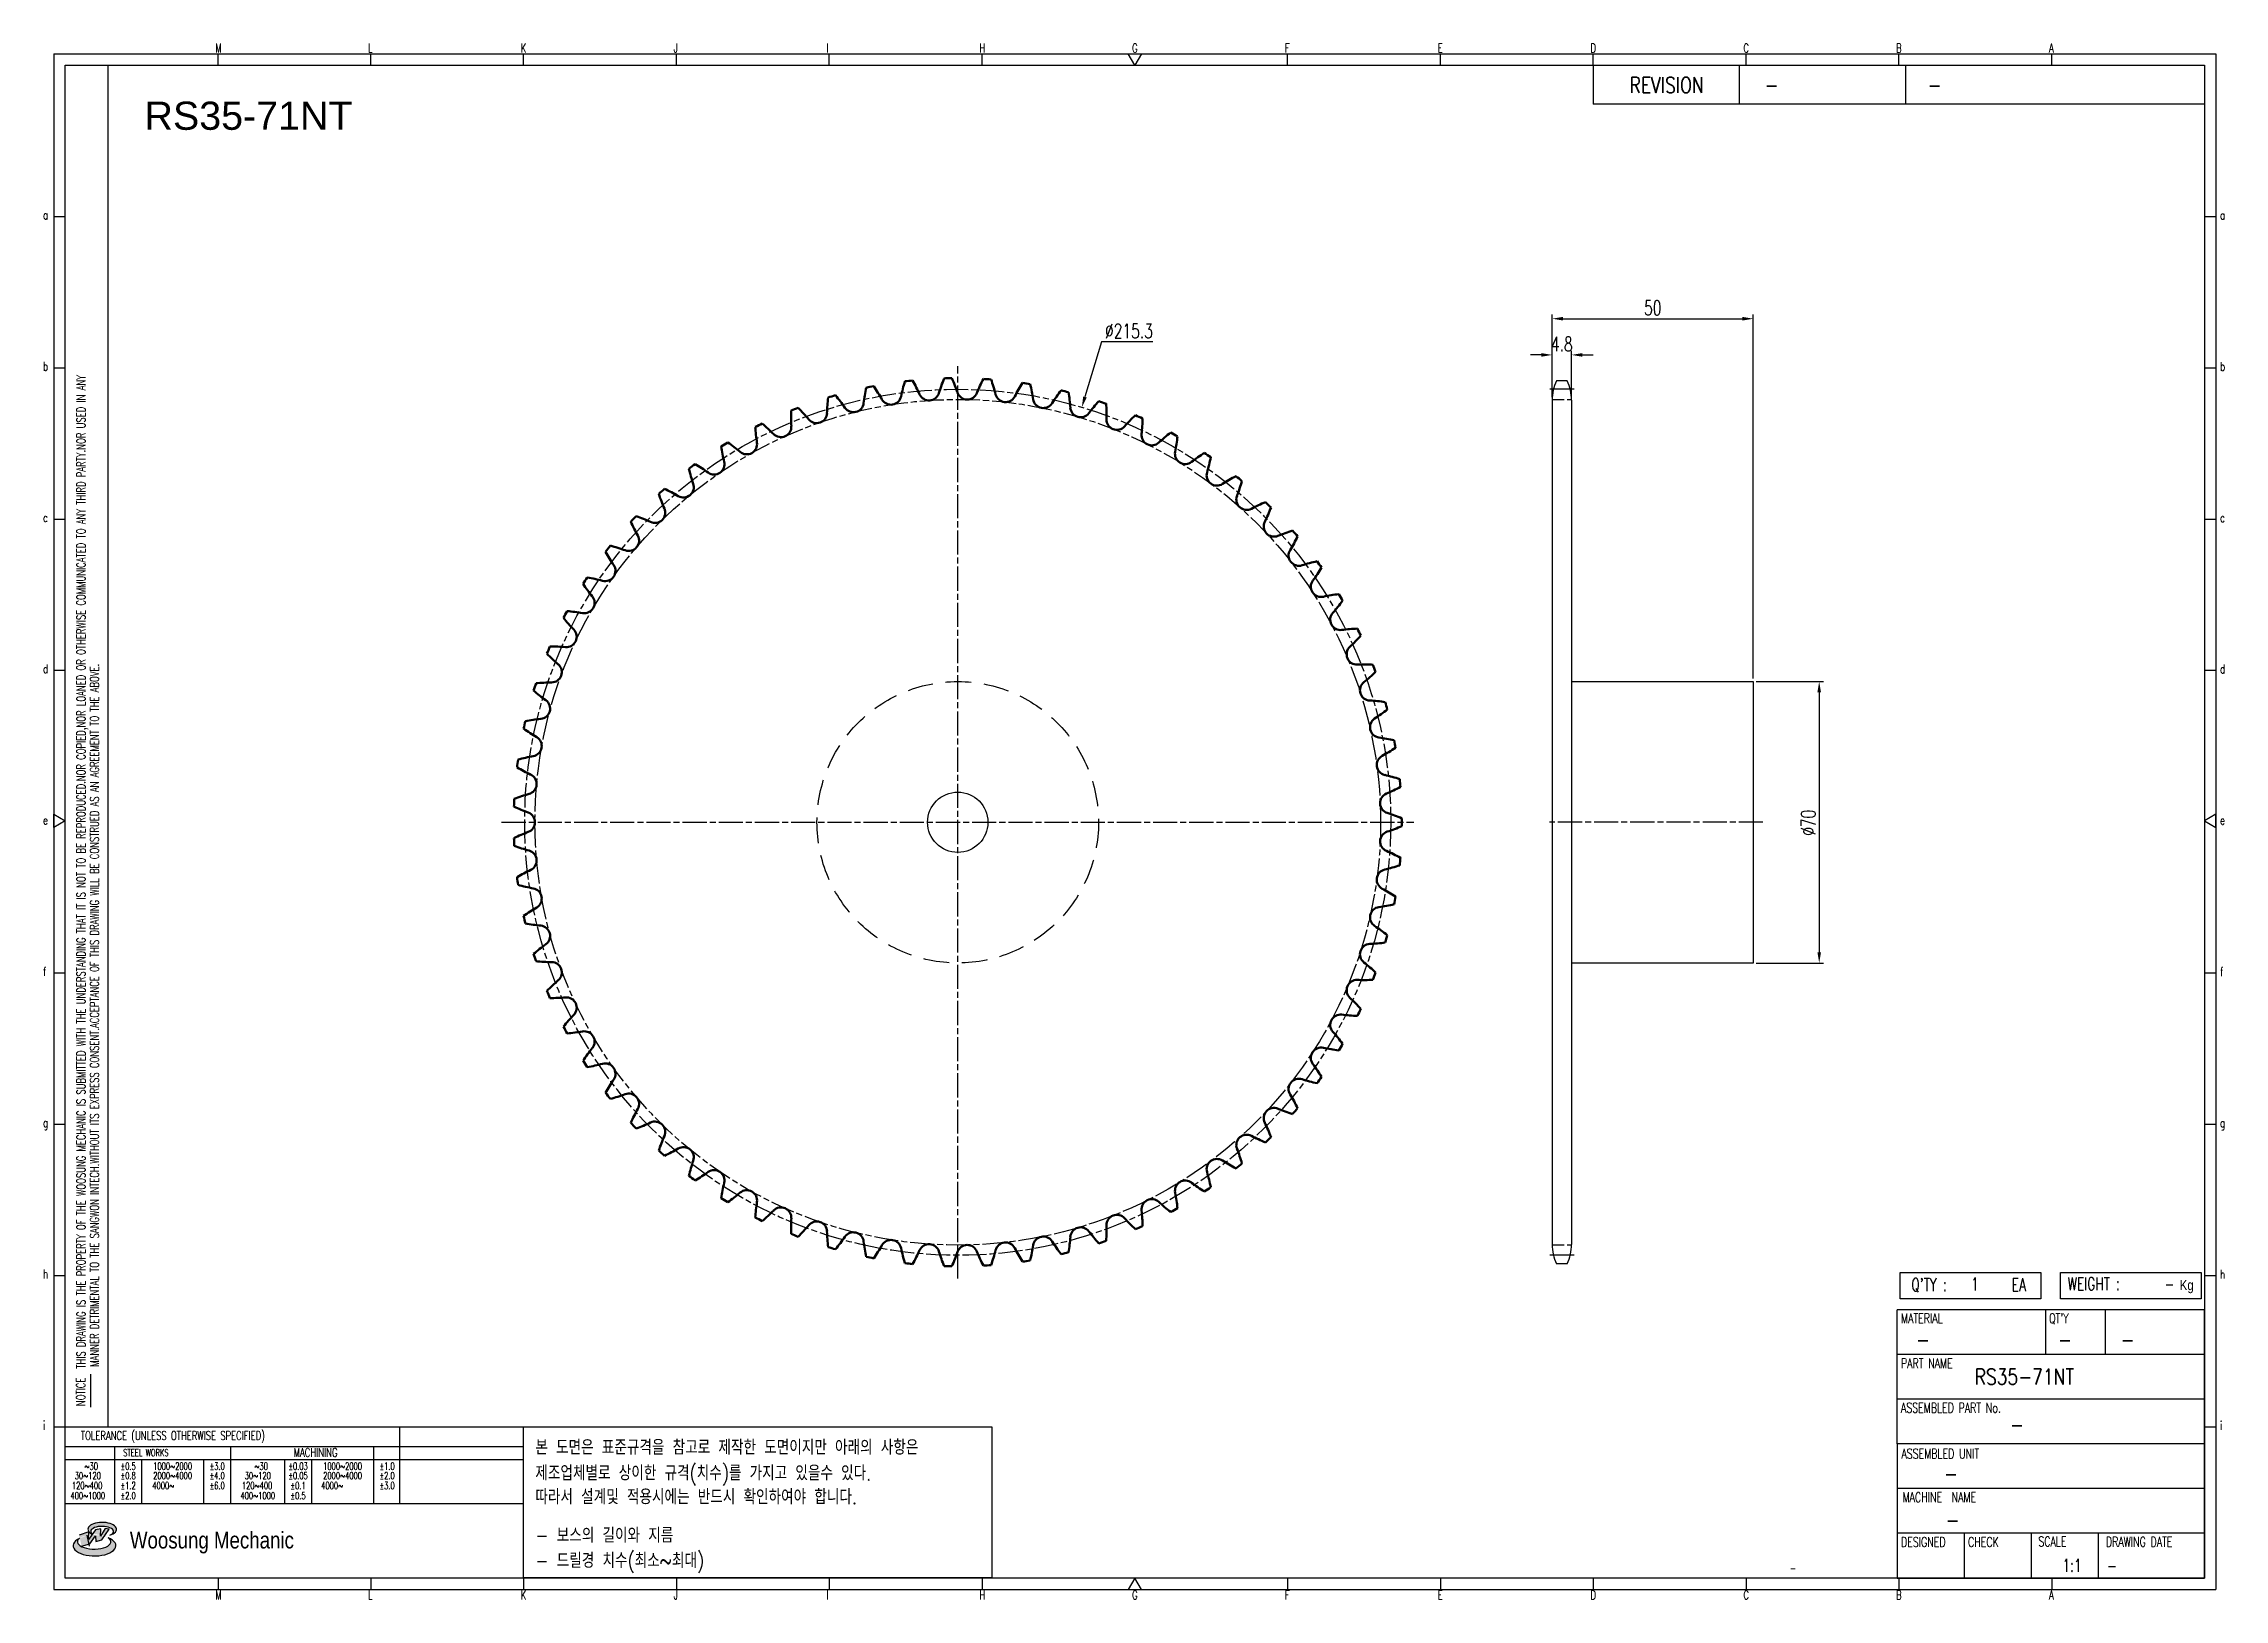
# Model space of a CAD drawing. Header units: millimetres. Extents: x -44813 to -44270, y 1095 to 1482.
import ezdxf
from ezdxf.enums import TextEntityAlignment as Align

# ---------------------------------------------------------------- set-up
doc = ezdxf.new("R2010")
doc.units = ezdxf.units.MM
for name, pattern in [('AM_ISO02W050', [7.5, 6, -1.5]), ('AM_ISO02W050x2', [3.75, 3, -0.75]), ('AM_ISO08W050', [18, 12, -1.5, 3, -1.5]), ('AM_ISO08W050x2', [9, 6, -0.75, 1.5, -0.75]), ('HIDDEN', [9.525, 6.35, -3.175])]:
    doc.linetypes.add(name, pattern=pattern)
for name, color, linetype, lineweight in [('AM_0N', 7, 'Continuous', 50), ('AM_3N', 6, 'AM_ISO02W050', 25), ('AM_7', 4, 'AM_ISO08W050', 25), ('AM_7N', 4, 'AM_ISO08W050', 25)]:
    doc.layers.add(name, color=color, linetype=linetype, lineweight=lineweight)
for name, color, linetype in [('HL', 2, 'HIDDEN'), ('S-DIM', 7, 'Continuous'), ('TITLE', 7, 'Continuous'), ('도면레이아웃', 7, 'Continuous')]:
    doc.layers.add(name, color=color, linetype=linetype)
doc.styles.add('HAN', font='ROMANS.shx', dxfattribs={"width": 0.7, "bigfont": 'whgtxt.shx'})
doc.styles.add('HKD_ST2', font='romans.shx', dxfattribs={"width": 0.7, "height": 4, "bigfont": '@extfont2.shx'})
doc.styles.add('HSG', font='SIMPLEX.shx', dxfattribs={"width": 0.7, "bigfont": 'HSG.shx'})
doc.styles.add('ROMANS', font='romans.shx', dxfattribs={"width": 0.7, "bigfont": 'whgtxt.shx'})
doc.styles.add('SLDTEXTSTYLE4', font='arial.ttf', dxfattribs={"width": 0.8})
doc.styles.get("Standard").update_dxf_attribs({"font": 'arial.ttf'})
doc.dimstyles.new('APP6', dxfattribs={"dimscale": 1.5, "dimtxt": 2.4, "dimasz": 1.8, "dimexe": 0.7, "dimexo": 0.5, "dimgap": 0.6, "dimtad": 1, "dimtoh": 1, "dimdec": 1, "dimrnd": 0.01, "dimzin": 9, "dimdsep": 46, "dimtxsty": 'HSG', "dimcen": 0, "dimclrd": 1, "dimclre": 1, "dimclrt": 256, "dimazin": 2, "dimtp": 1, "dimtm": 1, "dimtfac": 0.5, "dimtdec": 1, "dimtofl": 0, "dimtmove": 0, "dimatfit": 3, "dimfxl": 0, "dimtvp": 1, "dimtolj": 2, "dimlwd": -1, "dimlwe": -1, "dimarcsym": 0})

# ---------------------------------------------------------------- blocks, each defined once
blk = doc.blocks.new('SUYWSHJH')
at = {"layer": '도면레이아웃'}
h = blk.add_hatch(color=10, dxfattribs=at)
h.paths.add_polyline_path([(1.544, 35.177), (1.554, 34.966), (1.779, 35.034), (2.054, 35.422), (1.908, 35.446), (1.728, 35.167), (1.741, 35.439), (1.547, 35.405), (1.292, 35.041), (1.295, 35.33), (0.943, 35.208), (1.03, 34.8), (1.336, 34.885)])
edge = h.paths.add_edge_path()
edge.add_ellipse((1.795, 35.421), major_axis=(-0.53, 0), ratio=0.487785, start_angle=122.36065, end_angle=403.39574)
edge.add_line((1.411, 35.244), (1.419, 35.261))
edge.add_ellipse((1.798, 35.344), major_axis=(-0.423, 0), ratio=0.444396, start_angle=131.58977, end_angle=386.19408, ccw=False)
edge = h.paths.add_edge_path()
edge.add_ellipse((1.512, 34.815), major_axis=(-0.793, 0), ratio=0.480113, start_angle=314.67633, end_angle=590.85213)
edge.add_ellipse((1.501, 34.958), major_axis=(-0.62, 0), ratio=0.43311, start_angle=331.7024, end_angle=574.42495, ccw=False)
for p, q in [((0, 90.118), (80.15, 90.118)), ((0, 90.118), (0, 33.191)), ((6.089, 89.693), (6.089, 90.118)), ((11.753, 89.693), (11.753, 90.118)), ((17.418, 89.693), (17.418, 90.118)), ((23.082, 89.693), (23.082, 90.118)), ((28.746, 89.693), (28.746, 90.118)), ((34.411, 89.693), (34.411, 90.118)), ((45.739, 89.693), (45.739, 90.118)), ((51.404, 89.693), (51.404, 90.118)), ((57.068, 89.693), (57.068, 90.118)), ((62.732, 89.693), (62.732, 90.118)), ((68.397, 89.693), (68.397, 90.118)), ((74.061, 89.693), (74.061, 90.118)), ((80.15, 90.118), (80.15, 33.191)), ((0, 84.085), (0.425, 84.085)), ((79.725, 84.085), (80.15, 84.085)), ((0, 78.478), (0.425, 78.478)), ((79.725, 78.478), (80.15, 78.478)), ((0, 72.87), (0.425, 72.87)), ((79.725, 72.87), (80.15, 72.87)), ((0, 67.262), (0.425, 67.262)), ((79.725, 67.262), (80.15, 67.262)), ((0, 56.047), (0.425, 56.047)), ((79.725, 56.047), (80.15, 56.047)), ((0, 50.439), (0.425, 50.439)), ((79.725, 50.439), (80.15, 50.439)), ((0, 44.832), (0.425, 44.832)), ((79.725, 44.832), (80.15, 44.832)), ((1.377, 39.947), (1.377, 41.174)), ((0, 39.224), (0.425, 39.224)), ((79.725, 39.224), (80.15, 39.224)), ((0, 33.191), (80.15, 33.191)), ((6.089, 33.616), (6.089, 33.191)), ((11.753, 33.616), (11.753, 33.191)), ((17.418, 33.616), (17.418, 33.191)), ((23.082, 33.616), (23.082, 33.191)), ((28.746, 33.616), (28.746, 33.191)), ((34.411, 33.616), (34.411, 33.191)), ((45.739, 33.616), (45.739, 33.191)), ((51.404, 33.616), (51.404, 33.191)), ((57.068, 33.616), (57.068, 33.191)), ((62.732, 33.616), (62.732, 33.191)), ((68.397, 33.616), (68.397, 33.191)), ((74.061, 33.616), (74.061, 33.191))]:
    blk.add_line(p, q)
at = {"color": 2}
for p, q in [((2.017, 39.224), (2.017, 89.693)), ((0.425, 39.224), (17.418, 39.224)), ((12.816, 39.224), (12.816, 36.382)), ((17.418, 33.616), (17.418, 39.224)), ((0.425, 38.487), (17.418, 38.487)), ((0.425, 38.012), (17.418, 38.012)), ((2.257, 38.487), (2.257, 36.382)), ((3.257, 38.012), (3.257, 36.382)), ((5.557, 38.012), (5.557, 36.382)), ((6.557, 38.5), (6.557, 36.382)), ((8.557, 38.012), (8.557, 36.382)), ((9.557, 38.026), (9.557, 36.382)), ((11.857, 38.487), (11.857, 36.382)), ((0.425, 36.382), (17.418, 36.382))]:
    blk.add_line(p, q, dxfattribs=at)
at = {"color": 6, "ltscale": 0.5}
for p, q in [((57.068, 89.693), (57.068, 88.246)), ((62.47, 89.693), (62.47, 88.246)), ((68.635, 89.693), (68.635, 88.246)), ((79.725, 88.246), (57.068, 88.246)), ((68.336, 38.59), (68.336, 43.563)), ((79.725, 43.563), (68.336, 43.563)), ((73.827, 43.563), (73.827, 41.905)), ((76.037, 43.563), (76.037, 41.905)), ((79.725, 38.59), (79.725, 43.563)), ((79.725, 41.905), (68.336, 41.905)), ((79.725, 40.248), (68.336, 40.248)), ((68.336, 38.59), (68.336, 33.616)), ((79.725, 38.59), (68.336, 38.59)), ((79.725, 33.616), (79.725, 38.59)), ((79.725, 36.932), (68.336, 36.932)), ((79.725, 35.274), (68.336, 35.274)), ((70.822, 33.616), (70.822, 35.274)), ((73.309, 33.616), (73.309, 35.274)), ((75.796, 33.616), (75.796, 35.274)), ((68.336, 33.616), (79.725, 33.616))]:
    blk.add_line(p, q, dxfattribs=at)
for points in [[(40.075, 89.693), (39.83, 90.118), (40.32, 90.118)], [(0.425, 89.693), (79.725, 89.693), (79.725, 33.616), (0.425, 33.616)], [(0.425, 61.679), (0, 61.433), (0, 61.924)], [(79.725, 61.679), (80.15, 61.433), (80.15, 61.924)], [(40.075, 33.616), (39.83, 33.191), (40.32, 33.191)]]:
    blk.add_lwpolyline(points, close=True)
at = {"layer": 'TITLE', "color": 20}
for p, q in [((68.449, 43.961), (68.449, 44.936)), ((68.449, 44.936), (73.654, 44.936)), ((73.654, 44.936), (73.654, 43.961)), ((74.39, 43.961), (74.39, 44.936)), ((74.39, 44.936), (79.595, 44.936)), ((79.595, 44.936), (79.595, 43.961)), ((73.654, 43.961), (68.449, 43.961)), ((79.595, 43.961), (74.39, 43.961))]:
    blk.add_line(p, q, dxfattribs=at)
at = {"layer": '도면레이아웃'}
for p, q in [((1.295, 35.33), (0.943, 35.208)), ((1.03, 34.8), (1.336, 34.885)), ((1.224, 35.208), (1.311, 34.8)), ((1.224, 35.208), (1.224, 35.208)), ((1.547, 35.405), (1.292, 35.041)), ((1.292, 35.041), (1.295, 35.33)), ((1.336, 34.885), (1.544, 35.177)), ((1.419, 35.261), (1.411, 35.244)), ((1.544, 35.177), (1.554, 34.966)), ((1.741, 35.439), (1.547, 35.405)), ((1.554, 34.966), (1.779, 35.034)), ((1.908, 35.446), (1.728, 35.167)), ((1.728, 35.167), (1.741, 35.439)), ((1.779, 35.034), (2.054, 35.422)), ((2.054, 35.422), (1.908, 35.446))]:
    blk.add_line(p, q, dxfattribs=at)
for centre, major_axis, ratio, start_param, end_param in [((1.795, 35.421), (-0.53, 0), 0.487785, 2.135596, 7.040584), ((1.512, 34.815), (-0.793, 0), 0.480113, 5.492138, 10.312315), ((1.501, 34.958), (-0.62, 0), 0.43311, 5.789299, 10.025607), ((1.798, 35.344), (-0.423, 0), 0.444396, 2.296675, 6.740358)]:
    blk.add_ellipse(centre, major_axis=major_axis, ratio=ratio, start_param=start_param, end_param=end_param, dxfattribs=at)
at = {"color": 4, "style": 'HKD_ST2', "width": 0.7}
for s, p in [('M', (5.988, 90.164)), ('L', (11.652, 90.164)), ('K', (17.316, 90.164)), ('J', (22.981, 90.164)), ('I', (28.645, 90.164)), ('H', (34.309, 90.164)), ('G', (39.974, 90.164)), ('F', (45.638, 90.164)), ('E', (51.302, 90.164)), ('D', (56.967, 90.164)), ('C', (62.631, 90.164)), ('B', (68.295, 90.164)), ('A', (73.96, 90.164)), ('a', (-0.395, 83.976)), ('a', (80.305, 83.97)), ('b', (-0.395, 78.368)), ('b', (80.305, 78.362)), ('c', (-0.395, 72.76)), ('c', (80.305, 72.754)), ('d', (-0.395, 67.153)), ('d', (80.305, 67.147)), ('e', (-0.395, 61.545)), ('e', (80.305, 61.539)), ('f', (-0.395, 55.937)), ('f', (80.305, 55.931)), ('g', (-0.395, 50.33)), ('g', (80.305, 50.324)), ('h', (-0.395, 44.722)), ('h', (80.305, 44.716)), ('i', (-0.395, 39.114)), ('i', (80.305, 39.108)), ('M', (5.988, 32.824)), ('L', (11.652, 32.824)), ('K', (17.316, 32.824)), ('J', (22.981, 32.824)), ('I', (28.645, 32.824)), ('H', (34.309, 32.824)), ('G', (39.974, 32.824)), ('F', (45.638, 32.824)), ('E', (51.302, 32.824)), ('D', (56.967, 32.824)), ('C', (62.631, 32.824)), ('B', (68.295, 32.824)), ('A', (73.96, 32.824))]:
    blk.add_text(s, height=0.326, dxfattribs=at).set_placement(p)
for s, height, style, width, p in [('REVISION', 0.5806, 'HAN', 0.8, (58.415, 88.664)), ('-', 0.581, 'HAN', 0.8, (63.426, 88.664)), ('-', 0.581, 'HAN', 0.8, (69.468, 88.664)), ("Q'TY : ", 0.4746, 'HKD_ST2', 0.7, (68.857, 44.253)), ('1', 0.475, 'HKD_ST2', 0.7, (71.071, 44.275)), ('EA', 0.4746, 'HKD_ST2', 0.7, (72.578, 44.253)), ('WEIGHT : ', 0.4746, 'HKD_ST2', 0.7, (74.65, 44.286)), ('-', 0.581, 'HAN', 0.8, (69.029, 42.157)), ('-', 0.581, 'HAN', 0.8, (74.289, 42.157)), ('-', 0.581, 'HAN', 0.8, (76.623, 42.157)), ('-', 0.581, 'HAN', 0.8, (72.515, 39.013)), ('-', 0.581, 'HAN', 0.8, (70.067, 37.189)), ('-', 0.581, 'HAN', 0.8, (70.126, 35.48)), ('1:1', 0.4746, 'HKD_ST2', 0.7, (74.458, 33.848)), ('-', 0.475, 'HKD_ST2', 0.7, (76.112, 33.837))]:
    blk.add_text(s, height=height, dxfattribs=dict(style=style, width=width)).set_placement(p)
at = {"color": 1, "style": 'HKD_ST2', "width": 0.7}
for s, p in [(' THIS DRAWING IS THE PROPERTY OF THE WOOSUNG MECHANIC IS SUBMITTED WITH THE UNDERSTANDING THAT IT IS NOT TO BE REPRODUCED.NOR COPIED,NOR LOANED OR OTHERWISE COMMUNICATED TO ANY THIRD PARTY.NOR USED IN ANY', (1.173, 41.217)), ('MANNER DETRIMENTAL TO THE SANGWON INTECH.WITHOUT ITS EXPRESS CONSENT.ACCEPTANCE OF THIS DRAWING WILL BE CONSTRUED AS AN AGREEMENT TO THE ABOVE.', (1.672, 41.447))]:
    blk.add_text(s, height=0.326266, rotation=90, dxfattribs=at).set_placement(p)
at = {"style": 'HKD_ST2', "width": 0.7}
blk.add_text('-', height=0.475, dxfattribs=at).set_placement((78.613, 44.286), align=Align.RIGHT)
at = {"color": 4, "style": 'HKD_ST2', "width": 0.7}
for s, height, p in [('MATERIAL', 0.3651, (68.474, 43.425)), ("QT'Y", 0.3651, (73.965, 43.425)), ('PART NAME', 0.3651, (68.474, 41.756)), ('ASSEMBLED PART No.', 0.36511, (68.474, 40.109)), ('ASSEMBLED UNIT', 0.36511, (68.49, 38.408)), ('MACHINE  NAME', 0.36511, (68.532, 36.794)), ('DESIGNED', 0.3651, (68.474, 35.136)), ('CHECK', 0.3651, (70.961, 35.136)), ('SCALE', 0.3651, (73.566, 35.153)), ('DRAWING DATE', 0.36511, (76.071, 35.141))]:
    blk.add_text(s, height=height, dxfattribs=at).set_placement(p, align=Align.TOP_LEFT)
at = {"style": 'HKD_ST2', "width": 0.7}
blk.add_text('NOTICE', height=0.3263, rotation=90, dxfattribs=at).set_placement((1.163, 39.988))
for s, height, style, width, p in [('TOLERANCE (UNLESS OTHERWISE SPECIFIED)', 0.32627, 'HKD_ST2', 0.7, (4.417, 38.896)), ('-', 0.326, 'ROMANS', 0.65, (64.469, 33.975))]:
    blk.add_text(s, height=height, dxfattribs=dict(style=style, width=width)).set_placement(p, align=Align.MIDDLE_CENTER)
at = {"color": 4, "style": 'HKD_ST2', "width": 0.7}
for s, height, p in [('STEEL WORKS', 0.26101, (3.416, 38.268)), ('MACHINING', 0.3263, (9.707, 38.27)), ('%%P0.5', 0.261, (2.757, 37.762)), ('%%P0.8', 0.261, (2.757, 37.411)), ('%%P3.0', 0.261, (6.057, 37.762)), ('%%P4.0', 0.261, (6.057, 37.411)), ('%%P0.03', 0.261, (9.057, 37.762)), ('%%P0.05', 0.261, (9.057, 37.411)), ('%%P1.0', 0.261, (12.357, 37.762)), ('%%P2.0', 0.261, (12.357, 37.411)), ('%%P1.2', 0.261, (2.757, 37.045)), ('%%P2.0', 0.261, (2.757, 36.67)), ('%%P6.0', 0.261, (6.057, 37.045)), ('%%P0.1', 0.261, (9.057, 37.045)), ('%%P0.5', 0.261, (9.057, 36.67)), ('%%P3.0', 0.261, (12.357, 37.045))]:
    blk.add_text(s, height=height, dxfattribs=at).set_placement(p, align=Align.MIDDLE)
for s, height, p in [('30%%126120', 0.261, (1.263, 37.411)), ('%%12630', 0.261, (1.389, 37.762)), ('2000%%1264000', 0.26101, (4.407, 37.411)), ('1000%%1262000', 0.26101, (4.407, 37.762)), ('30%%126120', 0.261, (7.563, 37.411)), ('%%12630', 0.261, (7.689, 37.762)), ('2000%%1264000', 0.26101, (10.707, 37.411)), ('1000%%1262000', 0.26101, (10.707, 37.762)), ('400%%1261000', 0.26101, (1.263, 36.67)), ('120%%126400', 0.26101, (1.237, 37.045)), ('4000%%126', 0.261, (4.061, 37.045)), ('400%%1261000', 0.26101, (7.563, 36.67)), ('120%%126400', 0.26101, (7.537, 37.045)), ('4000%%126', 0.261, (10.321, 37.045))]:
    blk.add_text(s, height=height, dxfattribs=at).set_placement(p, align=Align.MIDDLE_CENTER)
at = {"color": 1, "style": 'SLDTEXTSTYLE4', "width": 0.8}
blk.add_text('Woosung Mechanic', height=0.61957, dxfattribs=at).set_placement((2.822, 34.711))
at = {"layer": 'TITLE', "width": 0.8}
blk.add_text('Kg', height=0.3789, dxfattribs=at).set_placement((78.807, 44.286))
blk = doc.blocks.new('*D853')
at = {"layer": 'Defpoints', "color": 0, "transparency": 16777216}
for p in [(-44432.64, 1404.51), (-44437.44, 1393.25), (-44432.64, 1393.25)]:
    blk.add_point(p, dxfattribs=at)
at = {"layer": 'S-DIM', "color": 1, "transparency": 16777216}
for p, q in [((-44440.14, 1404.51), (-44442.84, 1404.51)), ((-44437.44, 1394), (-44437.44, 1405.56)), ((-44432.64, 1394), (-44432.64, 1405.56)), ((-44429.94, 1404.51), (-44427.24, 1404.51))]:
    blk.add_line(p, q, dxfattribs=at)
for points in [[(-44440.14, 1404.96), (-44440.14, 1404.06), (-44437.44, 1404.51)], [(-44429.94, 1404.96), (-44429.94, 1404.06), (-44432.64, 1404.51)]]:
    blk.add_solid(points, dxfattribs=at)
at = {"layer": 'S-DIM', "transparency": 16777216, "insert": (-44435.04, 1407.21), "char_height": 3.6, "attachment_point": 5, "style": 'HSG'}
blk.add_mtext('\\A2;4.8', dxfattribs=at)
blk = doc.blocks.new('*D854')
at = {"layer": 'Defpoints', "color": 0, "transparency": 16777216}
for p in [(-44387.44, 1413.51), (-44437.44, 1393.25), (-44387.44, 1323.31)]:
    blk.add_point(p, dxfattribs=at)
at = {"layer": 'S-DIM', "color": 1, "transparency": 16777216}
for p, q in [((-44437.44, 1394), (-44437.44, 1414.56)), ((-44434.74, 1413.51), (-44390.14, 1413.51)), ((-44387.44, 1324.06), (-44387.44, 1414.56))]:
    blk.add_line(p, q, dxfattribs=at)
for points in [[(-44434.74, 1413.96), (-44434.74, 1413.06), (-44437.44, 1413.51)], [(-44390.14, 1413.96), (-44390.14, 1413.06), (-44387.44, 1413.51)]]:
    blk.add_solid(points, dxfattribs=at)
at = {"layer": 'S-DIM', "transparency": 16777216, "insert": (-44412.44, 1416.21), "char_height": 3.6, "attachment_point": 5, "style": 'HSG'}
blk.add_mtext('\\A2;50', dxfattribs=at)
blk = doc.blocks.new('*D855')
at = {"layer": 'Defpoints', "color": 0, "transparency": 16777216}
for p in [(-44387.44, 1323.31), (-44387.44, 1253.31), (-44371.04, 1253.31)]:
    blk.add_point(p, dxfattribs=at)
at = {"layer": 'S-DIM', "color": 1, "transparency": 16777216}
for p, q in [((-44386.69, 1323.31), (-44369.99, 1323.31)), ((-44371.04, 1320.61), (-44371.04, 1256.01)), ((-44386.69, 1253.31), (-44369.99, 1253.31))]:
    blk.add_line(p, q, dxfattribs=at)
for points in [[(-44371.49, 1320.61), (-44370.59, 1320.61), (-44371.04, 1323.31)], [(-44371.49, 1256.01), (-44370.59, 1256.01), (-44371.04, 1253.31)]]:
    blk.add_solid(points, dxfattribs=at)
at = {"layer": 'S-DIM', "transparency": 16777216, "insert": (-44373.74, 1288.19), "char_height": 3.6, "attachment_point": 5, "rotation": 90, "style": 'HSG'}
blk.add_mtext('\\A2;%%c70', dxfattribs=at)
blk = doc.blocks.new('*D856')
at = {"layer": 'Defpoints', "color": 0, "transparency": 16777216}
for p in [(-44554.39, 1391.46), (-44616.09, 1185.15)]:
    blk.add_point(p, dxfattribs=at)
at = {"layer": 'S-DIM', "color": 1, "transparency": 16777216}
for p, q in [((-44549.51, 1407.76), (-44553.62, 1394.05)), ((-44536.73, 1407.76), (-44549.51, 1407.76))]:
    blk.add_line(p, q, dxfattribs=at)
blk.add_solid([(-44554.05, 1394.18), (-44553.18, 1393.92), (-44554.39, 1391.46)], dxfattribs=at)
at = {"layer": 'S-DIM', "transparency": 16777216, "insert": (-44542.67, 1410.46), "char_height": 3.6, "attachment_point": 5, "style": 'HSG'}
blk.add_mtext('\\A2;∅215.3', dxfattribs=at)

msp = doc.modelspace()

# ---------------------------------------------------------------- linework, layer by layer
for p, q in [((-44433.71, 1398.05), (-44436.37, 1398.05)), ((-44437.44, 1393.25), (-44437.44, 1183.36)), ((-44432.64, 1393.25), (-44432.64, 1183.36)), ((-44433.71, 1178.56), (-44436.37, 1178.56))]:
    msp.add_line(p, q)
msp.add_lwpolyline([(-44432.64, 1323.31), (-44387.44, 1323.31), (-44387.44, 1253.31), (-44432.64, 1253.31)])
at = {"color": 4}
msp.add_lwpolyline([(-44693.19, 1138.02), (-44576.74, 1138.02), (-44576.74, 1100.41), (-44693.19, 1100.41)], close=True, dxfattribs=at)
msp.add_circle((-44585.24, 1288.31), 7.5)
for centre, start, end in [((-44426.14, 1393.25), 154.8633, 180), ((-44443.94, 1393.25), 0, 25.1367), ((-44426.14, 1183.36), 180, 205.1367), ((-44443.94, 1183.36), 334.8633, 0)]:
    msp.add_arc(centre, 11.3, start, end)
at = {"layer": 'AM_0N'}
for centre, radius, start, end in [((-44573.28, 1388.79), 44.5, 173.3931, 178.3803), ((-44585.24, 1288.31), 110.42, 105.9791, 106.9787), ((-44649.94, 1366.12), 44.5, 34.5775, 39.5647), ((-44564.44, 1387.34), 44.5, 168.3226, 173.3099), ((-44585.24, 1288.31), 110.42, 100.9086, 101.9083), ((-44642.81, 1371.53), 44.5, 29.507, 34.4943), ((-44601.85, 1394.71), 2.57, 209.507, 348.2394), ((-44555.77, 1385.12), 44.5, 163.2522, 168.2394), ((-44585.24, 1288.31), 110.42, 95.8382, 96.8378), ((-44635.23, 1376.29), 44.5, 24.4366, 29.4238), ((-44592.38, 1395.76), 2.57, 204.4366, 343.169), ((-44547.33, 1382.14), 44.5, 158.1818, 163.169), ((-44585.24, 1288.31), 110.42, 90.7678, 91.7674), ((-44627.26, 1380.37), 44.5, 19.3662, 24.3534), ((-44582.86, 1395.97), 2.57, 199.3662, 338.0986), ((-44539.19, 1378.42), 44.5, 153.1114, 158.0986), ((-44585.24, 1288.31), 110.42, 85.6974, 86.697), ((-44618.96, 1383.72), 44.5, 14.2958, 19.283), ((-44573.35, 1395.34), 2.57, 194.2958, 333.0282), ((-44531.4, 1374), 44.5, 148.0409, 153.0282), ((-44585.24, 1288.31), 110.42, 80.627, 81.6266), ((-44610.39, 1386.33), 44.5, 9.2254, 14.2126), ((-44524.04, 1368.9), 44.5, 142.9705, 147.9577), ((-44585.24, 1288.31), 110.42, 75.5565, 76.5561), ((-44601.63, 1388.17), 44.5, 4.1549, 9.1422), ((-44582.2, 1389.46), 44.5, 178.4635, 183.4507), ((-44585.24, 1288.31), 110.42, 111.0495, 112.0491), ((-44656.56, 1360.09), 44.5, 39.6479, 44.6351), ((-44620.32, 1390.12), 2.57, 219.6479, 358.3803), ((-44611.19, 1392.83), 2.57, 214.5775, 353.3099), ((-44563.94, 1393.87), 2.57, 189.2254, 327.9577), ((-44554.69, 1391.58), 2.57, 184.1549, 322.8873), ((-44517.16, 1363.18), 44.5, 137.9001, 142.8873), ((-44585.24, 1288.31), 110.42, 70.4861, 71.4857), ((-44592.74, 1389.23), 44.5, 359.0845, 4.0717), ((-44545.68, 1388.47), 2.57, 179.0845, 317.8169), ((-44510.81, 1356.87), 44.5, 132.8297, 137.8169), ((-44585.24, 1288.31), 110.42, 65.4157, 66.4153), ((-44583.79, 1389.49), 44.5, 354.0141, 359.0013), ((-44585.24, 1288.31), 110.42, 121.1903, 122.1899), ((-44668.09, 1346.41), 44.5, 49.7887, 54.776), ((-44637.7, 1382.36), 2.57, 229.7887, 8.5211), ((-44585.24, 1288.31), 110.42, 116.1199, 117.1195), ((-44591.16, 1389.33), 44.5, 183.5339, 188.5211), ((-44662.63, 1353.51), 44.5, 44.7183, 49.7055), ((-44629.19, 1386.63), 2.57, 224.7183, 3.4507), ((-44536.98, 1384.59), 2.57, 174.0141, 312.7465), ((-44505.04, 1350.02), 44.5, 127.7593, 132.7465), ((-44585.24, 1288.31), 110.42, 60.3453, 61.3449), ((-44574.86, 1388.97), 44.5, 348.9437, 353.9309), ((-44585.24, 1288.31), 110.42, 126.2608, 127.2604), ((-44672.9, 1338.86), 44.5, 54.8592, 59.8464), ((-44645.81, 1377.35), 2.57, 234.8592, 13.5915), ((-44600.06, 1388.41), 44.5, 188.6043, 193.5915), ((-44528.66, 1379.94), 2.57, 168.9437, 307.6761), ((-44499.9, 1342.69), 44.5, 122.6888, 127.6761), ((-44585.24, 1288.31), 110.42, 55.2748, 56.2745), ((-44566, 1387.66), 44.5, 343.8732, 348.8605), ((-44653.44, 1371.65), 2.57, 239.9296, 18.662), ((-44608.85, 1386.71), 44.5, 193.6747, 198.662), ((-44520.79, 1374.59), 2.57, 163.8732, 302.6056), ((-44495.42, 1334.94), 44.5, 117.6184, 122.6056), ((-44585.24, 1288.31), 110.42, 50.2044, 51.204), ((-44557.3, 1385.57), 44.5, 338.8028, 343.79), ((-44585.24, 1288.31), 110.42, 131.3312, 132.3308), ((-44617.46, 1384.24), 44.5, 198.7452, 203.7324), ((-44677.03, 1330.92), 44.5, 59.9296, 64.9168), ((-44513.41, 1368.55), 2.57, 158.8028, 297.5352), ((-44491.65, 1326.82), 44.5, 112.548, 117.5352), ((-44548.81, 1382.72), 44.5, 333.7324, 338.7196), ((-44585.24, 1288.31), 110.42, 45.134, 46.1336), ((-44585.24, 1288.31), 110.42, 136.4016, 137.4012), ((-44625.81, 1381.02), 44.5, 203.8156, 208.8028), ((-44680.43, 1322.64), 44.5, 65, 69.9872), ((-44660.54, 1365.3), 2.57, 245, 23.7324), ((-44506.6, 1361.89), 2.57, 153.7324, 292.4648), ((-44585.24, 1288.31), 110.42, 141.472, 142.4716), ((-44683.09, 1314.09), 44.5, 70.0704, 75.0576), ((-44667.05, 1358.34), 2.57, 250.0704, 28.8028), ((-44488.62, 1318.39), 44.5, 107.4776, 112.4648), ((-44500.41, 1354.65), 2.57, 148.662, 287.3944), ((-44540.61, 1379.13), 44.5, 328.662, 333.6492), ((-44585.24, 1288.31), 110.42, 40.0636, 41.0632), ((-44672.92, 1350.83), 2.57, 255.1408, 33.8732), ((-44633.84, 1377.07), 44.5, 208.886, 213.8732), ((-44486.34, 1309.74), 44.5, 102.4071, 107.3944), ((-44532.75, 1374.83), 44.5, 323.5915, 328.5788), ((-44585.24, 1288.31), 110.42, 34.9931, 35.9928), ((-44585.24, 1288.31), 110.42, 146.5424, 147.5421), ((-44641.5, 1372.42), 44.5, 213.9564, 218.9437), ((-44684.99, 1305.34), 44.5, 75.1408, 80.1281), ((-44494.88, 1346.89), 2.57, 143.5915, 282.3239), ((-44484.83, 1300.91), 44.5, 97.3367, 102.3239), ((-44585.24, 1288.31), 110.42, 29.9227, 30.9223), ((-44585.24, 1288.31), 110.42, 151.6129, 152.6125), ((-44686.1, 1296.46), 44.5, 80.2113, 85.1985), ((-44678.1, 1342.84), 2.57, 260.2113, 38.9437), ((-44490.05, 1338.68), 2.57, 138.5211, 277.2535), ((-44525.31, 1369.85), 44.5, 318.5211, 323.5084), ((-44648.71, 1367.12), 44.5, 219.0269, 224.0141), ((-44682.56, 1334.42), 2.57, 265.2817, 44.0141), ((-44484.11, 1291.99), 44.5, 92.2663, 97.2535), ((-44518.34, 1364.24), 44.5, 313.4507, 318.4379), ((-44585.24, 1288.31), 110.42, 24.8523, 25.8519), ((-44585.24, 1288.31), 110.42, 156.6833, 157.6829), ((-44655.43, 1361.2), 44.5, 224.0973, 229.0845), ((-44686.43, 1287.51), 44.5, 85.2817, 90.2689), ((-44485.97, 1330.07), 2.57, 133.4507, 272.1831), ((-44685.96, 1278.57), 44.5, 90.3521, 95.3393), ((-44686.25, 1325.64), 2.57, 270.3521, 49.0845), ((-44484.18, 1283.04), 44.5, 87.1959, 92.1831), ((-44482.67, 1321.13), 2.57, 128.3803, 267.1127), ((-44511.89, 1358.03), 44.5, 308.3803, 313.3675), ((-44585.24, 1288.31), 110.42, 19.7819, 20.7815), ((-44585.24, 1288.31), 110.42, 161.7537, 162.7533), ((-44661.6, 1354.72), 44.5, 229.1677, 234.1549), ((-44689.16, 1316.56), 2.57, 275.4225, 54.1549), ((-44485.04, 1274.13), 44.5, 82.1255, 87.1127), ((-44585.24, 1288.31), 110.42, 14.7115, 15.7111), ((-44585.24, 1288.31), 110.42, 166.8241, 167.8238), ((-44684.71, 1269.71), 44.5, 95.4225, 100.4098), ((-44480.17, 1311.94), 2.57, 123.3099, 262.0423), ((-44506.02, 1351.27), 44.5, 303.3099, 308.2971), ((-44667.17, 1347.71), 44.5, 234.2381, 239.2254), ((-44691.25, 1307.27), 2.57, 280.493, 59.2254), ((-44486.69, 1265.33), 44.5, 77.055, 82.0423), ((-44585.24, 1288.31), 110.42, 9.641, 10.6407), ((-44585.24, 1288.31), 110.42, 171.8946, 172.8942), ((-44672.1, 1340.23), 44.5, 239.3085, 244.2958), ((-44682.68, 1260.99), 44.5, 100.493, 105.4802), ((-44478.49, 1302.56), 2.57, 118.2394, 256.9718), ((-44500.76, 1344.03), 44.5, 298.2394, 303.2267), ((-44692.51, 1297.83), 2.57, 285.5634, 64.2958), ((-44489.1, 1256.71), 44.5, 71.9846, 76.9718), ((-44496.17, 1336.34), 44.5, 293.169, 298.1562), ((-44585.24, 1288.31), 110.42, 4.5706, 5.5702), ((-44585.24, 1288.31), 110.42, 176.965, 177.9646), ((-44676.34, 1332.35), 44.5, 244.379, 249.3662), ((-44679.88, 1252.48), 44.5, 105.5634, 110.5506), ((-44692.93, 1288.31), 2.57, 290.6338, 69.3662), ((-44477.65, 1293.07), 2.57, 113.169, 251.9014), ((-44492.27, 1248.33), 44.5, 66.9142, 71.9014), ((-44676.34, 1244.26), 44.5, 110.6338, 115.621), ((-44477.65, 1283.54), 2.57, 108.0986, 246.831), ((-44492.27, 1328.28), 44.5, 288.0986, 293.0858), ((-44585.24, 1288.31), 110.42, 359.5002, 0.4998), ((-44585.24, 1288.31), 110.42, 182.0354, 183.035), ((-44679.88, 1324.13), 44.5, 249.4494, 254.4366), ((-44692.51, 1278.79), 2.57, 295.7042, 74.4366), ((-44496.17, 1240.27), 44.5, 61.8438, 66.831), ((-44672.1, 1236.38), 44.5, 115.7042, 120.6915), ((-44585.24, 1288.31), 110.42, 187.1058, 188.1054), ((-44478.49, 1274.05), 2.57, 103.0282, 241.7606), ((-44489.1, 1319.91), 44.5, 283.0282, 288.0154), ((-44585.24, 1288.31), 110.42, 354.4298, 355.4294), ((-44682.68, 1315.63), 44.5, 254.5198, 259.507), ((-44691.25, 1269.35), 2.57, 300.7746, 79.507), ((-44500.76, 1232.59), 44.5, 56.7733, 61.7606), ((-44585.24, 1288.31), 110.42, 349.3593, 350.359), ((-44667.17, 1228.91), 44.5, 120.7746, 125.7619), ((-44585.24, 1288.31), 110.42, 192.1762, 193.1759), ((-44480.17, 1264.68), 2.57, 97.9577, 236.6901), ((-44486.69, 1311.29), 44.5, 277.9577, 282.945), ((-44684.71, 1306.91), 44.5, 259.5902, 264.5775), ((-44689.16, 1260.05), 2.57, 305.8451, 84.5775), ((-44482.67, 1255.48), 2.57, 92.8873, 231.6197), ((-44485.04, 1302.49), 44.5, 272.8873, 277.8745), ((-44506.02, 1225.34), 44.5, 51.7029, 56.6901), ((-44585.24, 1288.31), 110.42, 344.2889, 345.2885), ((-44661.6, 1221.9), 44.5, 125.8451, 130.8323), ((-44585.24, 1288.31), 110.42, 197.2467, 198.2463), ((-44685.96, 1298.04), 44.5, 264.6607, 269.6479), ((-44686.25, 1250.98), 2.57, 310.9155, 89.6479), ((-44511.89, 1218.59), 44.5, 46.6325, 51.6197), ((-44655.43, 1215.41), 44.5, 130.9155, 135.9027), ((-44485.97, 1246.55), 2.57, 87.8169, 226.5493), ((-44484.18, 1293.58), 44.5, 267.8169, 272.8041), ((-44585.24, 1288.31), 110.42, 339.2185, 340.2181), ((-44585.24, 1288.31), 110.42, 202.3171, 203.3167), ((-44686.43, 1289.1), 44.5, 269.7311, 274.7183), ((-44682.56, 1242.2), 2.57, 315.9859, 94.7183), ((-44518.34, 1212.38), 44.5, 41.5621, 46.5493), ((-44585.24, 1288.31), 110.42, 334.1481, 335.1477), ((-44648.71, 1209.49), 44.5, 135.9859, 140.9731), ((-44585.24, 1288.31), 110.42, 207.3875, 208.3871), ((-44678.1, 1233.77), 2.57, 321.0563, 99.7887), ((-44490.05, 1237.94), 2.57, 82.7465, 221.4789), ((-44484.11, 1284.63), 44.5, 262.7465, 267.7337), ((-44686.1, 1280.16), 44.5, 274.8015, 279.7887), ((-44641.5, 1204.19), 44.5, 141.0563, 146.0436), ((-44494.88, 1229.72), 2.57, 77.6761, 216.4085), ((-44484.83, 1275.7), 44.5, 257.6761, 262.6633), ((-44525.31, 1206.76), 44.5, 36.4916, 41.4789), ((-44585.24, 1288.31), 110.42, 329.0777, 330.0773), ((-44585.24, 1288.31), 110.42, 212.4579, 213.4576), ((-44684.99, 1271.27), 44.5, 279.8719, 284.8592), ((-44672.92, 1225.78), 2.57, 326.1268, 104.8592), ((-44532.75, 1201.78), 44.5, 31.4212, 36.4085), ((-44633.84, 1199.55), 44.5, 146.1268, 151.114), ((-44585.24, 1288.31), 110.42, 217.5284, 218.528), ((-44683.09, 1262.52), 44.5, 284.9424, 289.9296), ((-44667.05, 1218.28), 2.57, 331.1972, 109.9296), ((-44500.41, 1221.96), 2.57, 72.6056, 211.338), ((-44540.61, 1197.48), 44.5, 26.3508, 31.338), ((-44486.34, 1266.88), 44.5, 252.6056, 257.5929), ((-44585.24, 1288.31), 110.42, 324.0072, 325.0069), ((-44625.81, 1195.6), 44.5, 151.1972, 156.1844), ((-44506.6, 1214.73), 2.57, 67.5352, 206.2676), ((-44488.62, 1258.22), 44.5, 247.5352, 252.5224), ((-44585.24, 1288.31), 110.42, 318.9368, 319.9364), ((-44585.24, 1288.31), 110.42, 222.5988, 223.5984), ((-44680.43, 1253.98), 44.5, 290.0128, 295), ((-44660.54, 1211.32), 2.57, 336.2676, 115), ((-44617.46, 1192.38), 44.5, 156.2676, 161.2548), ((-44513.41, 1208.06), 2.57, 62.4648, 201.1972), ((-44491.65, 1249.8), 44.5, 242.4648, 247.452), ((-44548.81, 1193.9), 44.5, 21.2804, 26.2676), ((-44585.24, 1288.31), 110.42, 313.8664, 314.866), ((-44585.24, 1288.31), 110.42, 227.6692, 228.6688), ((-44677.03, 1245.7), 44.5, 295.0832, 300.0704), ((-44653.44, 1204.97), 2.57, 341.338, 120.0704), ((-44608.85, 1189.9), 44.5, 161.338, 166.3253), ((-44520.79, 1202.03), 2.57, 57.3944, 196.1268), ((-44495.42, 1241.68), 44.5, 237.3944, 242.3816), ((-44557.3, 1191.05), 44.5, 16.21, 21.1972), ((-44585.24, 1288.31), 110.42, 232.7396, 233.7392), ((-44672.9, 1237.75), 44.5, 300.1536, 305.1408), ((-44645.81, 1199.26), 2.57, 346.4085, 125.1408), ((-44600.06, 1188.2), 44.5, 166.4085, 171.3957), ((-44528.66, 1196.67), 2.57, 52.3239, 191.0563), ((-44499.9, 1233.92), 44.5, 232.3239, 237.3112), ((-44566, 1188.96), 44.5, 11.1395, 16.1268), ((-44585.24, 1288.31), 110.42, 308.796, 309.7956), ((-44585.24, 1288.31), 110.42, 237.8101, 238.8097), ((-44668.09, 1230.2), 44.5, 305.224, 310.2113), ((-44637.7, 1194.26), 2.57, 351.4789, 130.2113), ((-44591.16, 1187.28), 44.5, 171.4789, 176.4661), ((-44536.98, 1192.03), 2.57, 47.2535, 185.9859), ((-44505.04, 1226.59), 44.5, 227.2535, 232.2407), ((-44574.86, 1187.65), 44.5, 6.0691, 11.0563), ((-44585.24, 1288.31), 110.42, 303.7255, 304.7252), ((-44585.24, 1288.31), 110.42, 242.8805, 243.8801), ((-44662.63, 1223.11), 44.5, 310.2945, 315.2817), ((-44629.19, 1189.99), 2.57, 356.5493, 135.2817), ((-44582.2, 1187.16), 44.5, 176.5493, 181.5365), ((-44656.56, 1216.52), 44.5, 315.3649, 320.3521), ((-44620.32, 1186.49), 2.57, 1.6197, 140.3521), ((-44554.69, 1185.04), 2.57, 37.1127, 175.8451), ((-44592.74, 1187.39), 44.5, 355.9283, 0.9155), ((-44545.68, 1188.14), 2.57, 42.1831, 180.9155), ((-44510.81, 1219.75), 44.5, 222.1831, 227.1703), ((-44585.24, 1288.31), 110.42, 293.5847, 294.5843), ((-44583.79, 1187.12), 44.5, 0.9987, 5.9859), ((-44585.24, 1288.31), 110.42, 298.6551, 299.6547), ((-44585.24, 1288.31), 110.42, 247.9509, 248.9505), ((-44573.28, 1187.82), 44.5, 181.6197, 186.6069), ((-44585.24, 1288.31), 110.42, 253.0213, 254.0209), ((-44649.94, 1210.5), 44.5, 320.4353, 325.4225), ((-44611.19, 1183.79), 2.57, 6.6901, 145.4225), ((-44564.44, 1189.27), 44.5, 186.6901, 191.6774), ((-44642.81, 1205.08), 44.5, 325.5057, 330.493), ((-44601.85, 1181.9), 2.57, 11.7606, 150.493), ((-44555.77, 1191.5), 44.5, 191.7606, 196.7478), ((-44592.38, 1180.85), 2.57, 16.831, 155.5634), ((-44582.86, 1180.64), 2.57, 21.9014, 160.6338), ((-44573.35, 1181.27), 2.57, 26.9718, 165.7042), ((-44531.4, 1202.62), 44.5, 206.9718, 211.9591), ((-44610.39, 1190.29), 44.5, 345.7874, 350.7746), ((-44563.94, 1182.74), 2.57, 32.0423, 170.7746), ((-44524.04, 1207.71), 44.5, 212.0423, 217.0295), ((-44601.63, 1188.45), 44.5, 350.8578, 355.8451), ((-44517.16, 1213.44), 44.5, 217.1127, 222.0999), ((-44585.24, 1288.31), 110.42, 288.5143, 289.5139), ((-44585.24, 1288.31), 110.42, 258.0917, 259.0914), ((-44585.24, 1288.31), 110.42, 263.1622, 264.1618), ((-44635.23, 1200.32), 44.5, 330.5762, 335.5634), ((-44547.33, 1194.48), 44.5, 196.831, 201.8182), ((-44585.24, 1288.31), 110.42, 268.2326, 269.2322), ((-44627.26, 1196.25), 44.5, 335.6466, 340.6338), ((-44539.19, 1198.2), 44.5, 201.9014, 206.8886), ((-44585.24, 1288.31), 110.42, 273.303, 274.3026), ((-44618.96, 1192.89), 44.5, 340.717, 345.7042), ((-44585.24, 1288.31), 110.42, 278.3734, 279.373), ((-44585.24, 1288.31), 110.42, 283.4439, 284.4435)]:
    msp.add_arc(centre, radius, start, end, dxfattribs=at)
at = {"layer": 'AM_3N', "linetype": 'AM_ISO02W050x2'}
for p, q in [((-44437.44, 1393.41), (-44432.65, 1393.41)), ((-44437.44, 1183.21), (-44432.65, 1183.21))]:
    msp.add_line(p, q, dxfattribs=at)
at = {"layer": 'AM_7', "linetype": 'AM_ISO08W050x2'}
for p, q in [((-44431.99, 1395.98), (-44438.1, 1395.98)), ((-44385.02, 1288.31), (-44438.1, 1288.31)), ((-44431.99, 1180.64), (-44438.1, 1180.64))]:
    msp.add_line(p, q, dxfattribs=at)
for radius in [107.67, 105.13]:
    msp.add_circle((-44585.24, 1288.31), radius, dxfattribs=at)
at = {"layer": 'AM_7N', "linetype": 'AM_ISO08W050x2'}
for p, q in [((-44585.24, 1174.89), (-44585.24, 1401.73)), ((-44698.66, 1288.31), (-44471.82, 1288.31))]:
    msp.add_line(p, q, dxfattribs=at)
at = {"layer": 'HL'}
msp.add_circle((-44585.24, 1288.31), 35, dxfattribs=at)

# ---------------------------------------------------------------- block references
at = {"xscale": 6.707841033851428, "yscale": 6.707841033851428, "zscale": 6.707841033851428}
msp.add_blockref('SUYWSHJH', (-44810.02, 874.91), dxfattribs=at)

# ---------------------------------------------------------------- texts
at = {"color": 2}
msp.add_text('RS35-71NT', height=7.009, dxfattribs=at).set_placement((-44787.44, 1460.48))
at = {"style": 'HAN', "width": 0.8}
msp.add_text('RS35-71NT', height=3.895, dxfattribs=at).set_placement((-44332.38, 1148.5))
at = {"color": 4, "style": 'HAN', "width": 0.8}
for s, p in [('본 도면은 표준규격을 참고로 제작한 도면이지만 아래의 사항은', (-44690.27, 1131.06)), ('제조업체별로 상이한 규격(치수)를 가지고 있을수 있다.', (-44690.27, 1124.67)), ('따라서 설계및 적용시에는 반드시 확인하여야 합니다.', (-44690.27, 1118.74)), ('- 보스의 길이와 지름', (-44690.27, 1109.19)), ('- 드릴경 치수(최소~최대)', (-44690.27, 1102.91))]:
    msp.add_text(s, height=3.685, dxfattribs=at).set_placement(p)

# ---------------------------------------------------------------- dimensions: what is measured, and where the dimension line sits
at = {"layer": 'S-DIM'}
dim = msp.add_linear_dim(base=(-44387.44, 1413.51), p1=(-44437.44, 1393.25), p2=(-44387.44, 1323.31), dimstyle='APP6', dxfattribs=at)
dim.commit()
dim.dimension.update_dxf_attribs({"geometry": '*D854', "text_midpoint": (-44412.44, 1416.21)})
dim = msp.add_diameter_dim_2p(p1=(-44616.09, 1185.15), p2=(-44554.39, 1391.46), dimstyle='APP6', dxfattribs=at)
dim.commit()
dim.dimension.update_dxf_attribs({"geometry": '*D856', "text_midpoint": (-44542.67, 1407.76), "dimtype": 163})
dim = msp.add_linear_dim(base=(-44432.64, 1404.51), p1=(-44437.44, 1393.25), p2=(-44432.64, 1393.25), dimstyle='APP6', dxfattribs=at)
dim.commit()
dim.dimension.update_dxf_attribs({"geometry": '*D853', "text_midpoint": (-44435.04, 1404.51), "dimtype": 160})
dim = msp.add_linear_dim(base=(-44371.04, 1253.31), p1=(-44387.44, 1323.31), p2=(-44387.44, 1253.31), angle=90, text='%%c<>', dimstyle='APP6', dxfattribs=at)
dim.commit()
dim.dimension.update_dxf_attribs({"geometry": '*D855', "text_midpoint": (-44371.04, 1288.19), "dimtype": 160})

doc.saveas('drawing.dxf')
